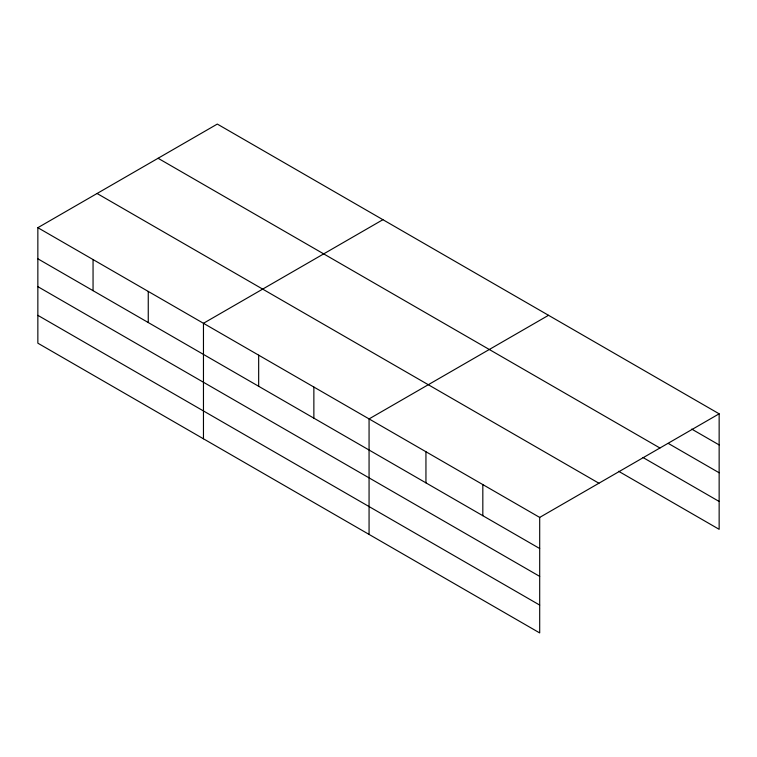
<?xml version="1.0" encoding="UTF-8"?>
<svg xmlns="http://www.w3.org/2000/svg" width="757" height="757" viewBox="0 0 757 757"><rect width="100%" height="100%" fill="white"/><g stroke="black" fill="none" stroke-linecap="round" stroke-linejoin="round"><path stroke-width="1.14" d="M539.694 576.38L539.694 517.419L37.85 227.687L37.85 343.186L539.694 632.928L539.694 576.38L37.85 286.648M618.601 471.27L719.15 529.313L719.15 413.814L217.306 124.072L37.85 227.687M382.91 219.691L203.463 323.296L203.463 438.795M548.522 315.3L369.066 418.914L369.066 534.414M539.694 517.419L719.15 413.814M691.728 429.096L719.15 444.927M668.365 443.46L719.15 472.775M158.081 158.27L659.934 448.002M642.977 457.493L719.15 501.465M97.066 193.489L598.919 483.231M37.85 258.799L539.694 548.532M37.85 315.338L539.694 605.08M482.824 484.584L482.824 515.697M425.945 451.749L425.945 482.862M313.862 387.035L313.862 418.148M258.667 355.165L258.667 386.278M148.258 291.426L148.258 322.539M93.054 259.556L93.054 290.669"/></g></svg>
